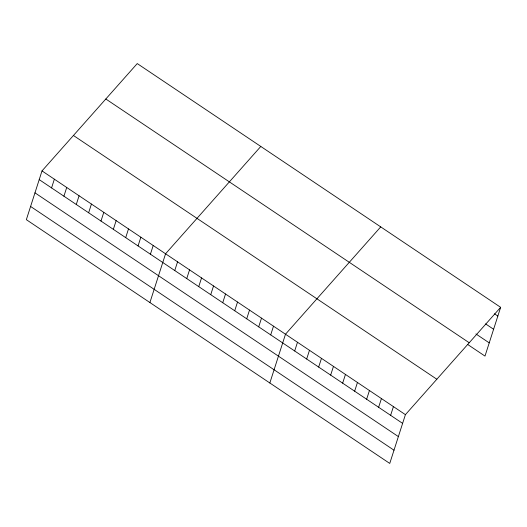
<?xml version="1.0" encoding="UTF-8"?>
<svg xmlns="http://www.w3.org/2000/svg" width="527" height="527" viewBox="0 0 527 527"><rect width="100%" height="100%" fill="white"/><g stroke="black" fill="none" stroke-linecap="round" stroke-linejoin="round"><path stroke-width="0.79" d="M42.008 170.906L26.35 219.673L389.756 463.424L405.415 414.657L500.65 307.327L137.244 63.576L42.008 170.906L405.415 414.657M51.567 187.908L54.36 179.193M63.919 196.196L66.718 187.48M76.277 204.483L79.076 195.767M88.635 212.77L91.428 204.054M100.986 221.063L103.786 212.341M113.345 229.35L116.144 220.629M125.703 237.637L128.496 228.916M138.054 245.925L140.854 237.209M150.412 254.212L153.212 245.496M149.912 302.544L165.564 253.783L260.799 146.453M174.76 270.542L177.559 261.827M186.749 278.585L189.549 269.87M198.745 286.629L201.545 277.913M210.734 294.672L213.534 285.957M222.73 302.715L225.53 294M234.719 310.759L237.519 302.043M246.715 318.802L249.515 310.087M258.704 326.845L261.504 318.13M270.7 334.895L273.5 326.173M269.837 382.984L285.489 334.217L380.725 226.893M294.685 350.982L297.485 342.26M306.674 359.025L309.474 350.303M318.67 367.069L321.47 358.353M330.66 375.112L333.459 366.397M342.655 383.155L345.455 374.44M354.645 391.199L357.444 382.483M366.64 399.242L369.44 390.527M378.63 407.285L381.429 398.57M390.626 415.329L393.425 406.613M500.65 307.327L484.992 356.094L467.673 344.474M494.517 313.809L497.85 316.048M485.611 323.901L493.608 329.263M475.914 333.94L489.234 342.879M105.815 98.997L469.221 342.748M73.437 135.485L436.843 379.236M39.209 179.621L402.615 423.372M34.966 192.836L398.372 436.593M30.592 206.452L394.005 450.21"/></g></svg>
